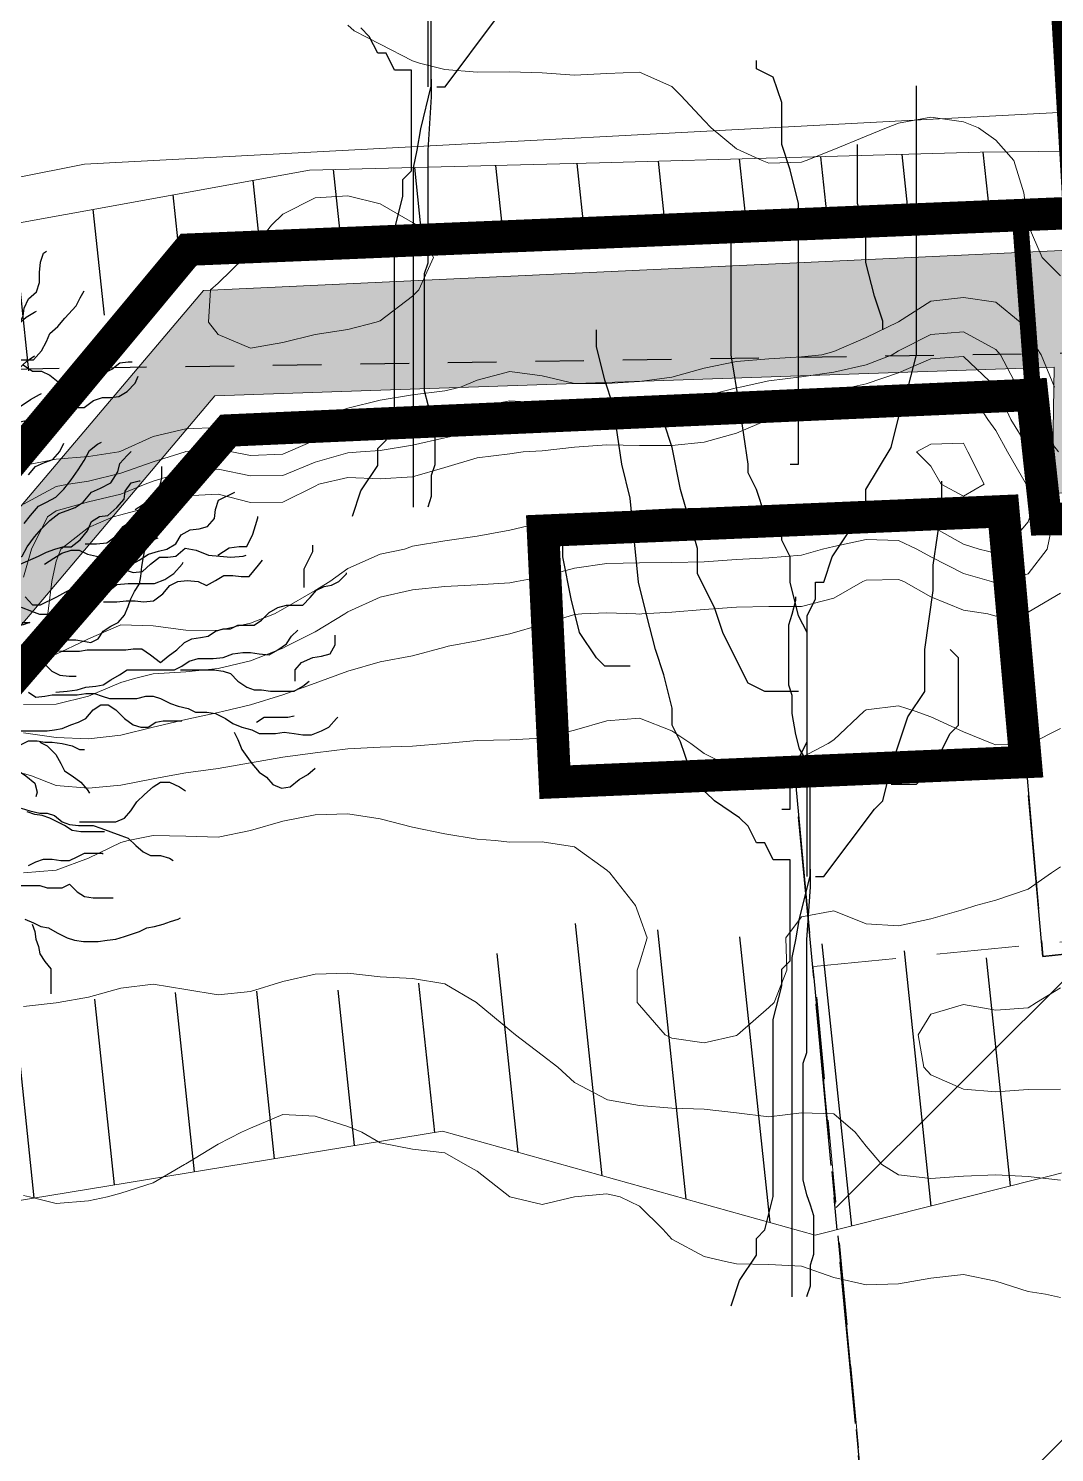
# Model space of a CAD drawing. Header units: centimetres. Extents: x 0 to 642158, y -847 to 649707.
# Drawn here: x 617074.32 to 617090.16, y 621092.3 to 621114.29 of the extents above; entities that cross this region are included whole.
import ezdxf

# ---------------------------------------------------------------- set-up
doc = ezdxf.new("R2010")
doc.units = ezdxf.units.CM
doc.header["$MEASUREMENT"] = 0
for name, pattern in [('CACHE', [9.525, 6.35, -3.175]), ('CENTERX2', [4, 2.5, -0.5, 0.5, -0.5]), ('JIS_02_0.7', [1.35, 0.75, -0.6])]:
    doc.linetypes.add(name, pattern=pattern)
for name, color, linetype, lineweight in [('MEV_environnement_V', 7, 'Continuous', 20), ('MEV_schema paysager_V', 7, 'Continuous', 20), ('MEV_vegetal_V', 7, 'Continuous', 25), ('WAL_parcellaire agricole', 7, 'JIS_02_0.7', 25), ('WAL_topographie 0.5', 253, 'Continuous', 20)]:
    doc.layers.add(name, color=color, linetype=linetype, lineweight=lineweight)
doc.layers.add('MEV_hydro_Ha', color=7, linetype='Continuous', lineweight=30, true_color=0x0000f9)
doc.layers.add('SPW_parcellaire cadastral', color=7, linetype='CENTERX2', lineweight=25, true_color=0xff0542)
doc.layers.add('MEV_schema paysager_Ha', color=7, linetype='Continuous', lineweight=25, transparency=0.13)
doc.linetypes.add('FENCELINE1', pattern='A,6.35,-2.54,[133,ltypeshp.shx,S=2.54,R=0,X=-2.54,Y=0],-2.54,25.4', length=36.83)
picture_1 = doc.add_image_def('image2.png', size_in_pixel=(6614, 11023))

# ---------------------------------------------------------------- blocks, each defined once
blk = doc.blocks.new('chataignier')
at = {"layer": 'MEV_vegetal_V'}
for points in [[(5.807, 27.556), (6.031, 27.948), (6.255, 28.2), (6.507, 28.452), (6.675, 28.76), (6.703, 28.984), (6.815, 29.236), (7.039, 29.432), (7.123, 29.684), (7.123, 29.964), (7.151, 30.244), (7.235, 30.496), (7.319, 30.552)], [(6.451, 27.556), (6.955, 27.556), (7.179, 27.808), (7.319, 28.06), (7.403, 28.284), (7.627, 28.48), (7.823, 28.704), (8.131, 29.04), (8.243, 29.264), (8.355, 29.46)], [(3.734, 26.325), (3.874, 26.549), (4.07, 26.801), (4.266, 27.025), (4.49, 27.164), (4.686, 27.389), (4.854, 27.612), (5.078, 27.612), (5.302, 27.724), (5.526, 27.948), (5.666, 28.172), (5.975, 28.256), (6.311, 28.312), (6.535, 28.536), (6.759, 28.732), (6.983, 28.872), (7.039, 28.9)], [(7.935, 26.297), (8.215, 26.605), (8.383, 26.857), (8.467, 27.108), (8.691, 27.389), (8.915, 27.501), (9.196, 27.668), (9.392, 27.892), (9.588, 28.116), (9.728, 28.256)], [(6.675, 27.416), (6.927, 27.249), (7.179, 27.249), (7.403, 27.137), (7.683, 26.913), (7.907, 26.801), (8.131, 26.857), (8.355, 26.969), (8.579, 27.052), (8.831, 27.164), (9.112, 27.304), (9.336, 27.472), (9.56, 27.501), (9.672, 27.501)], [(5.218, 26.129), (5.498, 26.157), (5.723, 26.409), (5.975, 26.577), (6.171, 26.801), (6.311, 27.052), (6.535, 27.304), (6.787, 27.528), (6.983, 27.668)], [(6.675, 25.653), (6.927, 25.709), (7.151, 25.737), (7.403, 25.821), (7.627, 26.045), (7.851, 26.241), (8.355, 26.241), (8.607, 26.437), (8.859, 26.521), (9.083, 26.521), (9.308, 26.549), (9.532, 26.689), (9.756, 26.913), (9.84, 27.108)], [(5.19, 25.989), (5.666, 25.989), (5.919, 26.157), (6.143, 26.269), (6.367, 26.297), (6.591, 26.269), (6.871, 26.465), (7.123, 26.605), (7.179, 26.633)], [(4.434, 25.149), (4.686, 25.177), (4.966, 25.205), (5.19, 25.289), (5.442, 25.261), (5.666, 25.261), (5.863, 25.485), (6.087, 25.709), (6.339, 25.793), (6.591, 25.849), (6.815, 25.905), (7.067, 25.905), (7.347, 25.961), (7.571, 26.045), (7.851, 26.073), (7.991, 26.101)], [(6.815, 24.393), (7.011, 24.617), (7.263, 24.729), (7.487, 24.813), (7.683, 25.037), (7.795, 25.261)], [(6.703, 23.049), (6.871, 23.273), (7.095, 23.525), (7.319, 23.637), (7.571, 23.777), (7.795, 24.001), (7.991, 24.253), (8.187, 24.533), (8.355, 24.785), (8.495, 25.065), (8.719, 25.233), (8.831, 25.289)], [(5.022, 21.201), (5.19, 21.425), (5.47, 21.705), (5.694, 21.873), (5.975, 22.013), (6.199, 22.041), (6.423, 22.041), (6.647, 22.153), (6.787, 22.405), (6.983, 22.685), (7.179, 22.909), (7.403, 23.133), (7.655, 23.329), (7.879, 23.413), (8.103, 23.497), (8.327, 23.637), (8.551, 23.917), (8.803, 24.029), (9.083, 24.169), (9.28, 24.477), (9.336, 24.701), (9.532, 24.925), (9.644, 25.037)], [(8.383, 22.489), (8.691, 22.489), (8.972, 22.517), (9.196, 22.685), (9.42, 22.965), (9.7, 23.161), (10.008, 23.161), (10.26, 23.189), (10.456, 23.413), (10.568, 23.637), (10.764, 23.889), (10.904, 24.169), (10.988, 24.393), (11.016, 24.421)], [(9.756, 23.441), (9.98, 23.581), (10.232, 23.777), (10.428, 24.029), (10.484, 24.309), (10.484, 24.617)], [(6.591, 21.929), (7.095, 22.153), (7.319, 22.265), (7.543, 22.349), (7.767, 22.405), (7.991, 22.405), (8.243, 22.601), (8.439, 22.853), (8.551, 23.105), (8.775, 23.245), (8.999, 23.273), (9.252, 23.497), (9.448, 23.721), (9.476, 23.945), (9.644, 24.169), (9.868, 24.225), (9.896, 24.225)], [(7.263, 21.929), (7.515, 22.097), (7.739, 22.237), (7.991, 22.321), (8.215, 22.321), (8.439, 22.209), (8.691, 22.153), (8.915, 22.125), (9.14, 22.041), (9.364, 21.929), (9.616, 21.901), (9.868, 22.041), (10.12, 22.209), (10.4, 22.293), (10.624, 22.349), (10.876, 22.489), (11.016, 22.741), (11.268, 22.881), (11.52, 22.909), (11.744, 22.965), (11.94, 23.189), (11.968, 23.441), (12.052, 23.693), (12.501, 23.917)], [(12.034, 22.177), (12.343, 22.383), (12.618, 22.418), (12.824, 22.418), (12.995, 22.761), (13.064, 23.001), (13.132, 23.206), (13.132, 23.241)], [(6.785, 19.399), (6.99, 19.434), (7.196, 19.571), (7.436, 19.708), (7.78, 19.845), (8.123, 19.845), (8.329, 19.811), (8.534, 19.776), (8.74, 19.879), (8.878, 20.085), (9.083, 20.222), (9.289, 20.325), (9.461, 20.531), (9.564, 20.771), (9.632, 20.977), (9.735, 21.183), (9.873, 21.389), (9.907, 21.594), (9.941, 21.869), (9.976, 22.075), (10.01, 22.28), (10.079, 22.486), (10.284, 22.623), (10.387, 22.658)], [(6.731, 21.033), (6.927, 20.809), (7.151, 20.809), (7.599, 21.033), (7.851, 21.173), (8.075, 21.285), (8.299, 21.341), (8.523, 21.369), (8.747, 21.509), (8.943, 21.733), (9.168, 21.789), (9.448, 21.789), (9.7, 21.705), (9.952, 21.733), (10.176, 21.929), (10.428, 22.125), (10.652, 22.125), (10.876, 22.153), (11.128, 22.377), (11.436, 22.321), (11.772, 22.181), (12.08, 22.153), (12.389, 22.125), (12.725, 22.153), (12.809, 22.181)], [(14.402, 21.286), (14.402, 21.8), (14.505, 22.006), (14.642, 22.28), (14.642, 22.452)], [(6.619, 20.753), (6.899, 20.641), (7.123, 20.557), (7.403, 20.557), (7.683, 20.613), (7.907, 20.697), (8.131, 20.781), (8.355, 20.781), (8.607, 20.837), (8.859, 20.949), (8.999, 21.173), (9.252, 21.369), (9.56, 21.397), (10.288, 21.397), (10.568, 21.509), (10.82, 21.677), (11.044, 21.929), (11.072, 21.985)], [(8.887, 20.893), (9.252, 20.893), (9.504, 20.921), (9.756, 20.921), (9.98, 20.893), (10.26, 20.921), (10.512, 21.117), (10.708, 21.341), (10.932, 21.453), (11.184, 21.481), (11.492, 21.453), (11.716, 21.341), (11.968, 21.481), (12.192, 21.621), (12.445, 21.621), (12.669, 21.593), (12.893, 21.593), (13.145, 21.901), (13.257, 22.041)], [(6.682, 19.262), (6.887, 19.399), (7.162, 19.502), (7.471, 19.571), (7.711, 19.536), (8.226, 19.536), (8.432, 19.571), (9.495, 19.571), (9.701, 19.605), (9.941, 19.605), (10.181, 19.434), (10.456, 19.228), (10.662, 19.399), (10.902, 19.571), (11.108, 19.776), (11.314, 19.879), (11.554, 19.914), (11.76, 19.948), (11.966, 20.085), (12.172, 20.154), (12.377, 20.154), (12.583, 20.257), (13.029, 20.257), (13.235, 20.394), (13.441, 20.6), (13.681, 20.737), (13.922, 20.806), (14.368, 20.806), (14.573, 21.011), (14.745, 21.217), (14.951, 21.32), (15.157, 21.354), (15.363, 21.457), (15.569, 21.663), (15.569, 21.697)], [(6.731, 19.829), (6.871, 19.605), (7.095, 19.465), (7.207, 19.241), (7.459, 18.989), (7.683, 18.877), (7.935, 18.849), (8.131, 18.849)], [(6.647, 20.325), (6.853, 20.325), (6.647, 20.257)], [(6.579, 17.341), (7.334, 17.341), (7.539, 17.375), (7.745, 17.41), (7.985, 17.513), (8.191, 17.581), (8.397, 17.684), (8.603, 17.924), (8.809, 18.062), (9.015, 18.062), (9.221, 17.924), (9.461, 17.684), (9.701, 17.513), (9.907, 17.444), (10.113, 17.444), (10.319, 17.581), (10.525, 17.616), (11.039, 17.616)], [(7.574, 18.404), (7.883, 18.439), (8.157, 18.473), (8.397, 18.542), (8.672, 18.576), (8.878, 18.61), (9.083, 18.747), (9.324, 18.885), (9.53, 19.022), (10.833, 19.022), (11.039, 19.125), (11.245, 19.262), (11.485, 19.331), (11.897, 19.331), (12.172, 19.365), (12.446, 19.468), (12.721, 19.502), (12.926, 19.502), (13.167, 19.468), (13.441, 19.434), (13.681, 19.571), (13.922, 19.742), (14.059, 19.948), (14.23, 20.119)], [(14.162, 18.713), (14.162, 19.022), (14.333, 19.228), (14.642, 19.365), (14.882, 19.399), (15.122, 19.468), (15.26, 19.708), (15.26, 19.982)], [(11.005, 19.022), (11.931, 19.022), (12.172, 18.988), (12.377, 18.919), (12.583, 18.713), (12.824, 18.542), (13.029, 18.473), (13.235, 18.473), (13.475, 18.439), (14.127, 18.439), (14.368, 18.576), (14.539, 18.713)], [(6.819, 18.404), (7.025, 18.267), (7.265, 18.302), (7.471, 18.336), (8.157, 18.336), (8.397, 18.37), (8.637, 18.37), (8.843, 18.302), (9.049, 18.233), (9.804, 18.233), (10.044, 18.302), (10.25, 18.302), (10.456, 18.233), (10.73, 18.096), (10.936, 18.027), (11.211, 17.959), (11.417, 17.856), (11.726, 17.856), (11.966, 17.821), (12.24, 17.684), (12.446, 17.547), (12.686, 17.444), (12.961, 17.375), (13.167, 17.273), (13.613, 17.273), (13.853, 17.307), (14.127, 17.273), (14.368, 17.238), (14.608, 17.238), (14.882, 17.341), (15.088, 17.444), (15.294, 17.684), (15.328, 17.718)], [(13.098, 17.581), (13.304, 17.718), (13.956, 17.718), (14.127, 17.753)], [(12.48, 17.307), (12.583, 17.101), (12.686, 16.827), (12.961, 16.449), (13.167, 16.209), (13.373, 16.072), (13.544, 15.866), (13.784, 15.763), (14.024, 15.798), (14.265, 16.003), (14.505, 16.141), (14.711, 16.312)], [(3.765, 16.964), (3.971, 16.964), (4.005, 17.17), (4.245, 17.17), (4.451, 17.067), (4.657, 17.032), (4.863, 17.135), (5.103, 17.17), (5.309, 17.135), (5.515, 16.998), (5.755, 16.827), (5.961, 16.792), (6.167, 16.792), (6.373, 16.827), (6.613, 16.964), (6.819, 17.067), (7.059, 17.067), (7.265, 17.032), (7.471, 17.032), (7.745, 16.998), (8.02, 16.93), (8.226, 16.827), (8.363, 16.827)], [(7.128, 17.032), (7.334, 16.93), (7.574, 16.69), (7.711, 16.449), (7.814, 16.244), (8.02, 16.106), (8.26, 15.935), (8.432, 15.729), (8.5, 15.626)], [(6.613, 15.215), (6.853, 15.146), (7.128, 15.077), (7.334, 15.077), (7.539, 15.009), (7.745, 14.837), (7.951, 14.769), (8.191, 14.734), (8.603, 14.734), (8.809, 14.666), (9.358, 14.46), (9.564, 14.391), (9.77, 14.186), (9.976, 14.014), (10.181, 13.911), (10.456, 13.911), (10.696, 13.843), (10.799, 13.774)], [(5.995, 16.69), (6.27, 16.69), (6.51, 16.655), (6.544, 16.449), (6.544, 16.244), (6.75, 16.106), (6.99, 15.901), (7.059, 15.66), (7.025, 15.523)], [(8.226, 14.837), (9.221, 14.837), (9.461, 14.94), (9.632, 15.146), (9.804, 15.386), (10.01, 15.592), (10.25, 15.798), (10.456, 15.935), (10.696, 15.935), (10.971, 15.798), (11.142, 15.695)], [(8.912, 14.563), (8.26, 14.563), (8.02, 14.597), (7.814, 14.734), (7.608, 14.837), (7.402, 14.94), (7.196, 15.009), (6.99, 15.043), (6.785, 15.112)], [(6.819, 13.637), (7.025, 13.74), (7.231, 13.808), (7.471, 13.808), (7.711, 13.774), (7.951, 13.774), (8.157, 13.877), (8.363, 13.98), (8.843, 13.98), (8.878, 13.946)], [(6.716, 12.162), (6.956, 12.059), (7.162, 11.956), (7.368, 11.922), (7.608, 11.785), (7.883, 11.647), (8.088, 11.579), (8.329, 11.544), (8.74, 11.544), (8.981, 11.579), (9.221, 11.613), (9.461, 11.682), (9.873, 11.819), (10.079, 11.922), (10.284, 11.956), (10.525, 12.025), (10.73, 12.093), (10.936, 12.162), (11.005, 12.196)], [(6.476, 13.088), (7.128, 13.088), (7.334, 13.019), (7.745, 13.019), (7.951, 13.122), (8.157, 12.916), (8.363, 12.779), (8.603, 12.745), (9.152, 12.745)], [(6.922, 12.025), (6.99, 11.819), (7.025, 11.613), (7.093, 11.407), (7.128, 11.202), (7.265, 10.996), (7.436, 10.79), (7.436, 10.104)]]:
    blk.add_lwpolyline(points, dxfattribs=at)
blk = doc.blocks.new('legende vegetal')
at = {"layer": 'MEV_vegetal_V'}
for points in [[(617080.395, 621113.191), (617080.395, 621116.958), (617080.265, 621117.218), (617080.135, 621117.737), (617080.135, 621118.127), (617080.005, 621118.387), (617080.005, 621118.517), (617079.745, 621118.776), (617079.615, 621119.166), (617079.485, 621119.426), (617079.485, 621119.556), (617079.356, 621120.465), (617079.226, 621121.244), (617079.226, 621123.452)], [(617079.226, 621106.567), (617079.356, 621106.957), (617079.615, 621107.347), (617079.615, 621107.607), (617079.745, 621107.736), (617079.875, 621108.256), (617079.875, 621110.983), (617080.005, 621111.503), (617080.005, 621111.763), (617080.135, 621111.893), (617080.135, 621113.451), (617079.875, 621113.451), (617079.745, 621113.711), (617079.615, 621113.711), (617079.485, 621113.971), (617079.356, 621114.101)], [(617080.525, 621113.191), (617080.655, 621113.191), (617081.434, 621114.231), (617081.564, 621114.36), (617081.694, 621114.88), (617081.824, 621115.27), (617081.954, 621115.659), (617082.214, 621116.049), (617082.214, 621116.698), (617082.344, 621117.607), (617082.344, 621117.997), (617082.474, 621118.906), (617082.474, 621119.296)], [(617080.169, 621106.703), (617080.169, 621111.944), (617080.224, 621112.217), (617080.278, 621112.545), (617080.442, 621113.2), (617080.442, 621114.892), (617080.278, 621115.165), (617080.224, 621115.384), (617080.169, 621115.712), (617080.169, 621115.984), (617080.114, 621116.148), (617080.114, 621117.076), (617080.169, 621117.24), (617080.224, 621117.458), (617080.224, 621117.513)], [(617085.978, 621107.365), (617086.108, 621107.365), (617086.108, 621111.391), (617085.978, 621111.911), (617085.849, 621112.301), (617085.849, 621112.95), (617085.719, 621113.339), (617085.459, 621113.469), (617085.459, 621113.6)], [(617080.442, 621113.309), (617080.442, 621113.036), (617080.388, 621112.217), (617080.388, 621110.47), (617080.333, 621110.306), (617080.333, 621108.504), (617080.388, 621108.286), (617080.442, 621108.122), (617080.496, 621107.959), (617080.496, 621107.358), (617080.442, 621107.194), (617080.442, 621106.866), (617080.388, 621106.703)], [(617085.849, 621102.04), (617085.978, 621102.04), (617085.978, 621102.43), (617086.108, 621102.559), (617086.108, 621102.819), (617086.239, 621103.079), (617086.239, 621105.027), (617086.368, 621105.287), (617086.368, 621105.547), (617086.498, 621105.547), (617086.628, 621105.936), (617087.148, 621106.716), (617087.148, 621106.976), (617087.538, 621107.625), (617087.668, 621108.144), (617087.797, 621108.534), (617087.927, 621109.053), (617087.927, 621113.21)], [(617087.407, 621109.443), (617087.407, 621109.573), (617087.278, 621109.963), (617087.148, 621110.482), (617087.148, 621111.002), (617087.018, 621111.391), (617087.018, 621112.301)], [(617086.239, 621101.001), (617086.239, 621104.767), (617086.108, 621105.027), (617085.978, 621105.547), (617085.978, 621105.936), (617085.849, 621106.196), (617085.849, 621106.326), (617085.588, 621106.586), (617085.459, 621106.976), (617085.329, 621107.235), (617085.329, 621107.365), (617085.199, 621108.274), (617085.069, 621109.053), (617085.069, 621111.262)], [(617085.069, 621094.377), (617085.199, 621094.766), (617085.459, 621095.156), (617085.459, 621095.416), (617085.588, 621095.546), (617085.719, 621096.065), (617085.719, 621098.793), (617085.849, 621099.313), (617085.849, 621099.572), (617085.978, 621099.702), (617085.978, 621101.261), (617085.719, 621101.261), (617085.588, 621101.52), (617085.459, 621101.52), (617085.329, 621101.78), (617085.199, 621101.91), (617084.809, 621102.17), (617084.679, 621102.3), (617084.42, 621102.689), (617084.289, 621103.079), (617084.159, 621103.339), (617084.159, 621103.599), (617084.03, 621104.118), (617083.9, 621104.508), (617083.769, 621105.027), (617083.64, 621105.547), (617083.51, 621106.845), (617083.38, 621107.365), (617083.25, 621108.274), (617083.12, 621108.664), (617082.99, 621109.183), (617082.99, 621109.443)], [(617086.108, 621103.858), (617085.588, 621103.858), (617085.329, 621103.988), (617085.199, 621104.248), (617084.939, 621104.767), (617084.809, 621105.157), (617084.549, 621105.677), (617084.549, 621106.066), (617084.289, 621106.976), (617084.159, 621107.625), (617084.03, 621108.014), (617084.03, 621108.404)], [(617086.368, 621101.001), (617086.498, 621101.001), (617087.278, 621102.04), (617087.407, 621102.17), (617087.538, 621102.689), (617087.668, 621103.079), (617087.797, 621103.469), (617088.058, 621103.858), (617088.058, 621104.508), (617088.187, 621105.417), (617088.187, 621105.807), (617088.317, 621106.716), (617088.317, 621107.105)], [(617083.51, 621104.248), (617083.12, 621104.248), (617082.99, 621104.378), (617082.73, 621104.767), (617082.601, 621105.287), (617082.47, 621105.936), (617082.47, 621106.456), (617082.34, 621106.456)], [(617086.012, 621094.512), (617086.012, 621099.753), (617086.067, 621100.027), (617086.122, 621100.354), (617086.286, 621101.009), (617086.286, 621102.702), (617086.122, 621102.975), (617086.067, 621103.193), (617086.012, 621103.521), (617086.012, 621103.794), (617085.958, 621103.957), (617085.958, 621104.885), (617086.012, 621105.05), (617086.067, 621105.268), (617086.067, 621105.322)], [(617087.538, 621102.43), (617087.927, 621102.43), (617088.058, 621102.559), (617088.187, 621102.689), (617088.447, 621103.209), (617088.577, 621103.339), (617088.577, 621104.378), (617088.447, 621104.508)], [(617086.286, 621101.118), (617086.286, 621100.845), (617086.231, 621100.027), (617086.231, 621098.279), (617086.176, 621098.116), (617086.176, 621096.314), (617086.231, 621096.095), (617086.286, 621095.932), (617086.34, 621095.768), (617086.34, 621095.167), (617086.286, 621095.004), (617086.286, 621094.676), (617086.231, 621094.512)]]:
    blk.add_lwpolyline(points, dxfattribs=at)
at = {"layer": 'MEV_vegetal_V', "xscale": 0.5607124200460121, "yscale": 0.5607124200460121, "zscale": 0.5607124200460121}
blk.add_blockref('chataignier', (617070.403, 621093.526), dxfattribs=at)

msp = doc.modelspace()

# ---------------------------------------------------------------- hatches: boundary and pattern name
at = {"layer": 'MEV_hydro_Ha'}
h = msp.add_hatch(color=160, dxfattribs=at)
h.dxf.hatch_style = 1
h.paths.add_polyline_path([(617013.035, 621091.819), (617019.855, 621093.478), (617023.397, 621093.927), (617025.64, 621094.644), (617028.285, 621095.003), (617030.527, 621095.854), (617032.366, 621097.423), (617033.98, 621099.306), (617036.716, 621100.606), (617040.662, 621101.637), (617044.205, 621102.937), (617048.061, 621103.744), (617054.025, 621104.282), (617056.093, 621104.142), (617059.605, 621103.623), (617072.472, 621104.868), (617077.024, 621110.242), (617091.476, 621110.915), (617091.683, 621108.615), (617094.19, 621108.674), (617094.219, 621107.2), (617090.12, 621107.112), (617090.15, 621109.058), (617077.202, 621108.615), (617073.309, 621104.016), (617059.092, 621102.689), (617058.207, 621103.087), (617054.101, 621103.299), (617047.85, 621103.008), (617044.615, 621102.318), (617037.673, 621100.102), (617034.838, 621098.976), (617032.345, 621096.295), (617030.891, 621095.261), (617028.57, 621094.507), (617025.467, 621093.975), (617023.286, 621093.417), (617020.994, 621093.025), (617018.954, 621092.597), (617015.82, 621091.845), (617013.364, 621091.212)])
at = {"layer": 'MEV_schema paysager_Ha', "transparency": 33554687}
h = msp.add_hatch(dxfattribs=at)
h.set_pattern_fill('ANSI31', color=130, scale=10, angle=51)
h.paths.add_polyline_path([(617018.124, 621097.386), (617022.821, 621098.09), (617025.698, 621098.97), (617028.163, 621099.498), (617030.453, 621100.144), (617039.613, 621103.783), (617043.664, 621105.309), (617047.304, 621105.837), (617053.88, 621106.835), (617057.473, 621106.534), (617060.631, 621106.277), (617063.625, 621106.16), (617066.442, 621106.571), (617069.025, 621107.392), (617071.256, 621108.331), (617073.898, 621108.683), (617075.248, 621109.68), (617076.92, 621110.884), (617081.551, 621111.015), (617090.605, 621111.51), (617091.608, 621111.48), (617092.109, 621111.657), (617090.811, 621112.395), (617089.01, 621112.375), (617083.136, 621112.212), (617078.662, 621112.098), (617071.128, 621110.729), (617060.768, 621107.733), (617054.603, 621107.99), (617048.353, 621107.391), (617045.522, 621106.952), (617035.54, 621104.783), (617022.565, 621100.663), (617017.018, 621099.526), (617015.382, 621098.744), (617014.173, 621098.033), (617014.457, 621096.326), (617016.48, 621096.857)])
h = msp.add_hatch(dxfattribs=at)
h.set_pattern_fill('ANSI31', color=130, scale=10, angle=51)
h.paths.add_polyline_path([(617016.49, 621087.348), (617017.662, 621085.003), (617019.894, 621084.966), (617024.613, 621085.802), (617028.639, 621086.912), (617036.692, 621091.075), (617040.51, 621091.908), (617051.338, 621092.741), (617060.432, 621094.198), (617068.197, 621094.727), (617071.918, 621095.826), (617080.714, 621097.263), (617086.464, 621095.657), (617094.499, 621097.686), (617096.782, 621098.954), (617097.543, 621100.391), (617097.712, 621101.575), (617096.782, 621102.927), (617094.104, 621100.865), (617091.727, 621100.287), (617090.313, 621099.837), (617082.796, 621100.48), (617080.097, 621099.452), (617075.857, 621099.397), (617070.783, 621098.425), (617065.847, 621097.66), (617058.757, 621097.382), (617052.153, 621096.826), (617046.87, 621096.687), (617041.448, 621095.367), (617038.111, 621094.811), (617035.887, 621093.977), (617033.176, 621092.101), (617029.839, 621090.086), (617026.294, 621089.183), (617023.444, 621088.974), (617020.594, 621088.279), (617019.064, 621087.654)])
h = msp.add_hatch(dxfattribs=at)
h.set_pattern_fill('ANSI31', color=256, scale=40)
h.paths.add_polyline_path([(617051.804, 621070.131), (617029.511, 621069.21), (617029.209, 621079.753), (617087.831, 621084.789), (617086.444, 621099.808), (617102.31, 621101.364), (617105.27, 621071.2), (617106.159, 621055.904), (617107.297, 621040.096), (617106.548, 621036.608), (617104.602, 621032.718), (617098.667, 621029.022), (617078.347, 621026.922), (617059.587, 621025.868), (617057.897, 621030.749), (617055.563, 621039.183), (617054.28, 621043.93), (617057.171, 621044.549), (617055.933, 621060.848), (617052.836, 621060.642)])

# ---------------------------------------------------------------- linework, layer by layer
at = {"layer": 'MEV_environnement_V', "linetype": 'CACHE', "ltscale": 0.3, "const_width": 0.25}
msp.add_lwpolyline([(617090.425, 621111.167), (617089.999, 621118.458)], dxfattribs=at)
at = {"layer": 'MEV_environnement_V', "ltscale": 0.3, "const_width": 0.25}
msp.add_lwpolyline([(617089.817, 621108.745), (617089.622, 621111.387)], dxfattribs=at)
at = {"layer": 'MEV_schema paysager_V', "linetype": 'FENCELINE1', "ltscale": 0.2}
msp.add_lwpolyline([(617012.556, 621098.808), (617017.124, 621100.274), (617035.425, 621105.203), (617048.358, 621107.765), (617060.48, 621109.263), (617075.189, 621112.192), (617090.707, 621113.013), (617098.807, 621109.562), (617108.408, 621109.411), (617108.184, 621134.542), (617100.574, 621193.043), (617092.984, 621204.406)], dxfattribs=at)
at = {"layer": 'MEV_schema paysager_V', "color": 130}
for points in [[(617092.109, 621111.657), (617090.811, 621112.395), (617089.01, 621112.375), (617083.136, 621112.212), (617078.662, 621112.098), (617071.128, 621110.729), (617060.768, 621107.733), (617054.603, 621107.99), (617048.353, 621107.391), (617045.522, 621106.952), (617035.54, 621104.783), (617022.565, 621100.663), (617017.018, 621099.526), (617015.382, 621098.744), (617014.173, 621098.033), (617014.457, 621096.326), (617014.528, 621093.411), (617012.745, 621092.84)], [(617013.354, 621089.825), (617015.853, 621090.526), (617016.49, 621087.348), (617017.662, 621085.003), (617019.894, 621084.966), (617024.613, 621085.802), (617028.639, 621086.912), (617036.692, 621091.075), (617040.51, 621091.908), (617051.338, 621092.741), (617060.432, 621094.198), (617068.197, 621094.727), (617071.918, 621095.826), (617080.714, 621097.263), (617086.464, 621095.657), (617094.499, 621097.686), (617096.782, 621098.954), (617097.543, 621100.391), (617097.712, 621101.575)]]:
    msp.add_lwpolyline(points, dxfattribs=at)
at = {"layer": 'MEV_schema paysager_V', "const_width": 0.5}
for points in [[(617094.587, 621106.53), (617094.457, 621109.098), (617092.044, 621109.098), (617091.939, 621111.501), (617076.795, 621110.872), (617072.139, 621105.278), (617058.574, 621104.04), (617058.712, 621102.063)], [(617058.554, 621102.201), (617073.495, 621103.562), (617077.405, 621108.08), (617089.812, 621108.631), (617090.02, 621106.711), (617094.639, 621106.763)]]:
    msp.add_lwpolyline(points, dxfattribs=at)
at = {"layer": 'MEV_schema paysager_V'}
msp.add_lwpolyline([(617056.093, 621104.142), (617059.605, 621103.623), (617072.472, 621104.868), (617077.024, 621110.242), (617091.476, 621110.915), (617091.683, 621108.615), (617094.19, 621108.674), (617094.219, 621107.2), (617090.12, 621107.112), (617090.15, 621109.058), (617077.202, 621108.615), (617073.309, 621104.016), (617059.092, 621102.689), (617058.207, 621103.087), (617054.101, 621103.299)], dxfattribs=at)
at = {"layer": 'MEV_schema paysager_V', "const_width": 0.5}
msp.add_lwpolyline([(617082.263, 621106.533), (617082.447, 621102.652), (617089.711, 621102.963), (617089.367, 621106.834)], close=True, dxfattribs=at)
at = {"layer": 'MEV_schema paysager_V', "linetype": 'CACHE', "ltscale": 0.2}
msp.add_lwpolyline([(617051.804, 621070.131), (617029.511, 621069.21), (617029.209, 621079.753), (617087.831, 621084.789), (617086.444, 621099.808), (617102.31, 621101.364), (617105.27, 621071.2), (617106.159, 621055.904), (617107.297, 621040.096), (617106.548, 621036.608), (617104.602, 621032.718), (617098.667, 621029.022), (617078.347, 621026.922), (617059.587, 621025.868), (617057.897, 621030.749), (617055.563, 621039.183), (617054.28, 621043.93), (617057.171, 621044.549), (617055.933, 621060.848), (617052.836, 621060.642)], close=True, dxfattribs=at)
at = {"layer": 'SPW_parcellaire cadastral'}
for points in [[(616994.605, 621177.519), (617101.744, 621209.692), (617108.204, 621183.566), (617114.167, 621132.194), (617114.044, 621114.087), (617104.942, 621112.931), (617106.329, 621101.826), (617102.164, 621101.35), (617097.498, 621100.817), (617093.386, 621100.347), (617089.976, 621099.958), (617089.691, 621103.189), (617089.367, 621106.834), (617082.263, 621106.533), (617082.447, 621102.652), (617086.142, 621102.81), (617086.44, 621099.629), (617087.831, 621084.789), (617029.209, 621079.753), (617029.24, 621079.171), (617022.163, 621077.64)], [(617018.912, 621069.259), (617016.951, 621076.482), (617022.163, 621077.64), (617029.24, 621079.171), (617029.209, 621079.753), (617087.831, 621084.789), (617086.44, 621099.629), (617086.142, 621102.81), (617082.447, 621102.652), (617082.263, 621106.533), (617089.367, 621106.834), (617089.691, 621103.189), (617089.976, 621099.958), (617093.386, 621100.347), (617097.498, 621100.817), (617102.164, 621101.35), (617106.329, 621101.826), (617113.514, 621039.906)]]:
    msp.add_lwpolyline(points, dxfattribs=at)
at = {"layer": 'WAL_parcellaire agricole'}
msp.add_lwpolyline([(617081.824, 621276.897), (617100.262, 621195.472), (617108.341, 621134.652), (617108.844, 621106.902), (617099.094, 621109.401), (617070.416, 621108.969), (617065.416, 621105.397), (617060.988, 621103.54), (617054.345, 621104.039), (617051.631, 621105.753), (617042.845, 621103.895), (617012.847, 621093.891)], dxfattribs=at)
at = {"layer": 'WAL_topographie 0.5'}
for points in [[(617079.25, 621114.336), (617079.352, 621114.25), (617079.75, 621114.042), (617080.25, 621113.787), (617080.358, 621113.75), (617080.75, 621113.655), (617081.25, 621113.609), (617081.75, 621113.619), (617082.25, 621113.602), (617082.75, 621113.566), (617083.25, 621113.589), (617083.75, 621113.612), (617084.25, 621113.391), (617084.39, 621113.25), (617084.75, 621112.865), (617084.859, 621112.75), (617085.25, 621112.43), (617085.645, 621112.25), (617085.75, 621112.206), (617086.25, 621112.221), (617086.322, 621112.25), (617086.75, 621112.417), (617087.25, 621112.622), (617087.562, 621112.75), (617087.75, 621112.825), (617088.25, 621112.918), (617088.75, 621112.843), (617088.984, 621112.75), (617089.25, 621112.56), (617089.529, 621112.25), (617089.685, 621111.75), (617089.75, 621111.25), (617089.75, 621111.25), (617089.964, 621110.75), (617090.25, 621110.467)], [(617079.687, 621109.75), (617079.25, 621109.641), (617078.75, 621109.563), (617078.25, 621109.44), (617077.75, 621109.353), (617077.25, 621109.561), (617077.101, 621109.75), (617077.132, 621110.25), (617077.25, 621110.355), (617077.658, 621110.75), (617077.75, 621110.84), (617078.075, 621111.25), (617078.25, 621111.419), (617078.75, 621111.674), (617079.25, 621111.704), (617079.75, 621111.58), (617080.25, 621111.29), (617080.319, 621111.25), (617080.575, 621110.75), (617080.35, 621110.25), (617080.25, 621110.154), (617079.75, 621109.771), (617079.687, 621109.75)], [(617090.158, 621108.75), (617089.949, 621109.25), (617089.75, 621109.558), (617089.627, 621109.75), (617089.25, 621110.059), (617088.75, 621110.135), (617088.25, 621110.077), (617087.75, 621109.76), (617087.74, 621109.75), (617087.25, 621109.515), (617086.75, 621109.301), (617086.566, 621109.25), (617086.25, 621109.215), (617085.75, 621109.187), (617085.25, 621109.145), (617084.75, 621109.04), (617084.25, 621108.904), (617083.75, 621108.836), (617083.25, 621108.806), (617082.75, 621108.804), (617082.25, 621108.925), (617081.75, 621108.993), (617081.25, 621108.857), (617080.989, 621108.75), (617080.75, 621108.695), (617080.25, 621108.633), (617079.75, 621108.548), (617079.25, 621108.425), (617078.75, 621108.266), (617078.716, 621108.25), (617078.25, 621108.112), (617077.75, 621108.071), (617077.25, 621108.126), (617076.75, 621108.106), (617076.25, 621107.989), (617075.75, 621107.761), (617075.72, 621107.75), (617075.25, 621107.677), (617074.75, 621107.638), (617074.25, 621107.541)], [(617090.217, 621107.75), (617089.828, 621108.25), (617089.75, 621108.363), (617089.586, 621108.75), (617089.32, 621109.25), (617089.25, 621109.331), (617088.75, 621109.604), (617088.25, 621109.561), (617087.75, 621109.308), (617087.653, 621109.25), (617087.25, 621109.093), (617086.75, 621108.981), (617086.25, 621108.911), (617085.75, 621108.849), (617085.308, 621108.75), (617085.25, 621108.739), (617084.75, 621108.61), (617084.25, 621108.522), (617083.75, 621108.499), (617083.25, 621108.492), (617082.75, 621108.475), (617082.25, 621108.507), (617081.75, 621108.536), (617081.25, 621108.442), (617080.75, 621108.32), (617080.417, 621108.25), (617080.25, 621108.216), (617079.75, 621108.116), (617079.25, 621108.045), (617078.75, 621107.932), (617078.331, 621107.75), (617078.25, 621107.715), (617077.75, 621107.693), (617077.461, 621107.75), (617077.25, 621107.794), (617076.75, 621107.754), (617076.741, 621107.75), (617076.25, 621107.595), (617075.75, 621107.424), (617075.25, 621107.3), (617074.944, 621107.25), (617074.75, 621107.218), (617074.25, 621106.944)], [(617075.75, 621104.191), (617075.958, 621104.25), (617076.25, 621104.322), (617076.75, 621104.357), (617077.25, 621104.407), (617077.75, 621104.522), (617078.25, 621104.72), (617078.307, 621104.75), (617078.75, 621104.97), (617079.205, 621105.25), (617079.25, 621105.279), (617079.75, 621105.509), (617080.25, 621105.622), (617080.75, 621105.672), (617081.25, 621105.698), (617081.75, 621105.731), (617081.855, 621105.75), (617082.25, 621105.823), (617082.75, 621105.953), (617083.25, 621106.025), (617083.75, 621106.035), (617084.25, 621106.044), (617084.75, 621106.054), (617085.25, 621106.089), (617085.75, 621106.117), (617086.25, 621106.157), (617086.577, 621106.25), (617086.75, 621106.288), (617087.25, 621106.4), (617087.75, 621106.38), (617088.029, 621106.25), (617088.25, 621106.132), (617088.75, 621105.871), (617089.185, 621105.75), (617089.25, 621105.73), (617089.336, 621105.75), (617089.75, 621105.868), (617090.043, 621106.25), (617090.145, 621106.75), (617090.084, 621107.25), (617089.807, 621107.75), (617089.75, 621107.82), (617089.483, 621108.25), (617089.25, 621108.75), (617089.25, 621108.75), (617088.75, 621109.225), (617088.25, 621109.185), (617087.75, 621108.97), (617087.25, 621108.8), (617087.018, 621108.75), (617086.75, 621108.687), (617086.25, 621108.612), (617085.75, 621108.544), (617085.25, 621108.442), (617084.75, 621108.309), (617084.411, 621108.25), (617084.25, 621108.216), (617083.75, 621108.2), (617083.25, 621108.202), (617082.75, 621108.165), (617082.25, 621108.151), (617081.75, 621108.152), (617081.25, 621108.075), (617080.75, 621107.969), (617080.25, 621107.856), (617079.75, 621107.77), (617079.447, 621107.75), (617079.25, 621107.736), (617078.75, 621107.593), (617078.25, 621107.387), (617077.75, 621107.381), (617077.25, 621107.481), (617076.75, 621107.454), (617076.25, 621107.297), (617076.125, 621107.25), (617075.75, 621107.098), (617075.25, 621106.98), (617074.75, 621106.841), (617074.62, 621106.75), (617074.37, 621106.25), (617074.25, 621105.818)], [(617074.75, 621104.628), (617075.016, 621104.75), (617075.25, 621104.862), (617075.75, 621105.08), (617076.25, 621105.063), (617076.75, 621105), (617077.25, 621104.995), (617077.75, 621105.107), (617078.119, 621105.25), (617078.25, 621105.324), (617078.75, 621105.61), (617078.976, 621105.75), (617079.25, 621105.948), (617079.75, 621106.171), (617080.127, 621106.25), (617080.25, 621106.294), (617080.75, 621106.379), (617081.25, 621106.45), (617081.75, 621106.543), (617082.25, 621106.659), (617082.75, 621106.746), (617082.795, 621106.75), (617083.25, 621106.799), (617083.75, 621106.843), (617084.25, 621106.873), (617084.75, 621106.881), (617085.25, 621106.874), (617085.75, 621106.861), (617086.25, 621106.853), (617086.75, 621106.852), (617087.25, 621106.886), (617087.75, 621106.841), (617087.923, 621106.75), (617088.25, 621106.608), (617088.75, 621106.325), (617088.992, 621106.25), (617089.25, 621106.185), (617089.395, 621106.25), (617089.75, 621106.668), (617089.775, 621106.75), (617089.75, 621107.009), (617089.718, 621107.25), (617089.428, 621107.75), (617089.25, 621108.078), (617089.128, 621108.25), (617088.804, 621108.75), (617088.75, 621108.801), (617088.25, 621108.811), (617088.079, 621108.75), (617087.75, 621108.591), (617087.25, 621108.444), (617086.75, 621108.374), (617086.25, 621108.316), (617085.75, 621108.252), (617085.741, 621108.25), (617085.25, 621108.04), (617084.75, 621107.898), (617084.25, 621107.848), (617083.75, 621107.849), (617083.25, 621107.858), (617082.75, 621107.822), (617082.25, 621107.765), (617081.959, 621107.75), (617081.75, 621107.719), (617081.25, 621107.656), (617080.75, 621107.509), (617080.25, 621107.364), (617079.75, 621107.336), (617079.25, 621107.357), (617078.805, 621107.25), (617078.75, 621107.223), (617078.25, 621106.972), (617077.75, 621106.971), (617077.25, 621107.095), (617076.75, 621107.072), (617076.25, 621106.911), (617075.75, 621106.777), (617075.63, 621106.75), (617075.25, 621106.581), (617074.824, 621106.25), (617074.75, 621106.061), (617074.684, 621105.75), (617074.625, 621105.25), (617074.593, 621104.75), (617074.75, 621104.628)], [(617088.75, 621107.068), (617089.069, 621107.25), (617088.82, 621107.75), (617088.75, 621107.887), (617088.25, 621107.87), (617088.024, 621107.75), (617088.25, 621107.532), (617088.405, 621107.25), (617088.75, 621107.068)], [(617074.25, 621103.411), (617074.75, 621103.34), (617075.25, 621103.32), (617075.75, 621103.377), (617076.25, 621103.499), (617076.75, 621103.619), (617077.25, 621103.726), (617077.338, 621103.75), (617077.75, 621103.846), (617078.25, 621103.998), (617078.75, 621104.182), (617078.942, 621104.25), (617079.25, 621104.363), (617079.75, 621104.51), (617080.25, 621104.603), (617080.75, 621104.735), (617080.801, 621104.75), (617081.25, 621104.833), (617081.75, 621104.94), (617082.25, 621105.085), (617082.75, 621105.241), (617082.864, 621105.25), (617083.25, 621105.267), (617083.697, 621105.25), (617083.75, 621105.247), (617083.786, 621105.25), (617084.25, 621105.276), (617084.75, 621105.319), (617085.25, 621105.355), (617085.75, 621105.362), (617086.25, 621105.361), (617086.75, 621105.492), (617087.197, 621105.75), (617087.25, 621105.768), (617087.75, 621105.78), (617087.829, 621105.75), (617088.25, 621105.514), (617088.75, 621105.308), (617089.126, 621105.25), (617089.25, 621105.215), (617089.469, 621105.25), (617089.75, 621105.274), (617090.25, 621105.57)], [(617074.25, 621103.852), (617074.75, 621103.856), (617075.25, 621103.98), (617075.75, 621104.191)], [(617074.25, 621102.784), (617074.372, 621102.75), (617074.75, 621102.598), (617075.25, 621102.557), (617075.75, 621102.604), (617076.25, 621102.704), (617076.497, 621102.75), (617076.75, 621102.798), (617077.25, 621102.86), (617077.75, 621102.949), (617078.25, 621103.04), (617078.75, 621103.106), (617079.25, 621103.164), (617079.75, 621103.194), (617080.25, 621103.206), (617080.75, 621103.25), (617080.75, 621103.25), (617081.25, 621103.296), (617081.75, 621103.303), (617082.25, 621103.332), (617082.75, 621103.454), (617083.25, 621103.596), (617083.75, 621103.64), (617084.25, 621103.444), (617084.543, 621103.25), (617084.75, 621103.095), (617085.25, 621102.849), (617085.75, 621102.869), (617086.25, 621103.03), (617086.664, 621103.25), (617086.75, 621103.306), (617087.22, 621103.75), (617087.25, 621103.769), (617087.75, 621103.83), (617088.008, 621103.75), (617088.25, 621103.659), (617088.75, 621103.429), (617089.195, 621103.25), (617089.25, 621103.229), (617089.75, 621103.235), (617089.793, 621103.25), (617090.25, 621103.482)], [(617074.25, 621101.254), (617074.75, 621101.293), (617075.25, 621101.479), (617075.75, 621101.72), (617075.863, 621101.75), (617076.25, 621101.826), (617076.75, 621101.818), (617077.25, 621101.804), (617077.75, 621101.904), (617078.25, 621102.05), (617078.75, 621102.147), (617079.25, 621102.164), (617079.75, 621102.087), (617080.25, 621101.959), (617080.75, 621101.854), (617081.25, 621101.774), (617081.523, 621101.75), (617081.75, 621101.726), (617082.25, 621101.729), (617082.75, 621101.652), (617083.25, 621101.291), (617083.293, 621101.25), (617083.693, 621100.75), (617083.75, 621100.579), (617083.871, 621100.25), (617083.75, 621099.859), (617083.716, 621099.75), (617083.716, 621099.25), (617083.75, 621099.209), (617084.148, 621098.75), (617084.25, 621098.702), (617084.75, 621098.63), (617085.25, 621098.741), (617085.265, 621098.75), (617085.75, 621099.171), (617085.828, 621099.25), (617086.027, 621099.75), (617086.012, 621100.25), (617086.25, 621100.572), (617086.75, 621100.664), (617087.25, 621100.466), (617087.75, 621100.434), (617088.25, 621100.542), (617088.75, 621100.685), (617088.942, 621100.75), (617089.25, 621100.83), (617089.75, 621101), (617090.109, 621101.25), (617090.25, 621101.343)], [(617074.25, 621099.19), (617074.75, 621099.245), (617074.782, 621099.25), (617075.25, 621099.335), (617075.75, 621099.472), (617076.25, 621099.532), (617076.75, 621099.452), (617077.25, 621099.367), (617077.75, 621099.418), (617078.25, 621099.576), (617078.75, 621099.686), (617079.25, 621099.704), (617079.75, 621099.648), (617080.25, 621099.623), (617080.75, 621099.54), (617081.235, 621099.25), (617081.25, 621099.242), (617081.75, 621098.822), (617081.841, 621098.75), (617082.25, 621098.439), (617082.493, 621098.25), (617082.75, 621098.016), (617083.25, 621097.752), (617083.257, 621097.75), (617083.75, 621097.66), (617084.25, 621097.621), (617084.75, 621097.606), (617085.25, 621097.547), (617085.75, 621097.486), (617086.25, 621097.548), (617086.75, 621097.532), (617087.081, 621097.25), (617087.25, 621097.033), (617087.489, 621096.75), (617087.75, 621096.589), (617088.25, 621096.534), (617088.75, 621096.569), (617089.25, 621096.59), (617089.75, 621096.563), (617090.25, 621096.507)], [(617090.25, 621099.476), (617089.877, 621099.25), (617089.75, 621099.167), (617089.25, 621099.134), (617088.75, 621099.218), (617088.25, 621099.07), (617088.05, 621098.75), (617088.139, 621098.25), (617088.25, 621098.135), (617088.75, 621097.914), (617089.25, 621097.872), (617089.75, 621097.908), (617090.25, 621097.914)], [(617074.25, 621096.269), (617074.341, 621096.25), (617074.75, 621096.148), (617075.25, 621096.188), (617075.544, 621096.25), (617075.75, 621096.309), (617076.25, 621096.469), (617076.732, 621096.75), (617076.75, 621096.758), (617077.25, 621097.064), (617077.613, 621097.25), (617077.75, 621097.312), (617078.25, 621097.521), (617078.75, 621097.498), (617079.25, 621097.338), (617079.466, 621097.25), (617079.75, 621097.086), (617080.25, 621096.986), (617080.75, 621096.932), (617081.064, 621096.75), (617081.25, 621096.647), (617081.75, 621096.25), (617081.75, 621096.25), (617082.25, 621096.132), (617082.75, 621096.25), (617082.75, 621096.25), (617083.25, 621096.296), (617083.452, 621096.25), (617083.75, 621096.104), (617084.112, 621095.75), (617084.25, 621095.595), (617084.75, 621095.327), (617085.078, 621095.25), (617085.25, 621095.214), (617085.75, 621095.204), (617086.25, 621095.18), (617086.75, 621095.004), (617087.25, 621094.89), (617087.75, 621094.908), (617088.25, 621094.994), (617088.75, 621095.053), (617089.25, 621094.948), (617089.75, 621094.788), (617090.017, 621094.75), (617090.25, 621094.699)]]:
    msp.add_lwpolyline(points, dxfattribs=at)

# ---------------------------------------------------------------- block references
at = {"layer": 'MEV_vegetal_V'}
msp.add_blockref('legende vegetal', (0.098, 0.193), dxfattribs=at)

# ---------------------------------------------------------------- pictures from other files: only their frames are drawn
image = msp.add_image(picture_1, insert=(616830.845, 620745.783), size_in_units=(429.466, 715.756), dxfattribs=dict(brightness=75))
image.dxf.flags = 7

doc.saveas('drawing.dxf')
